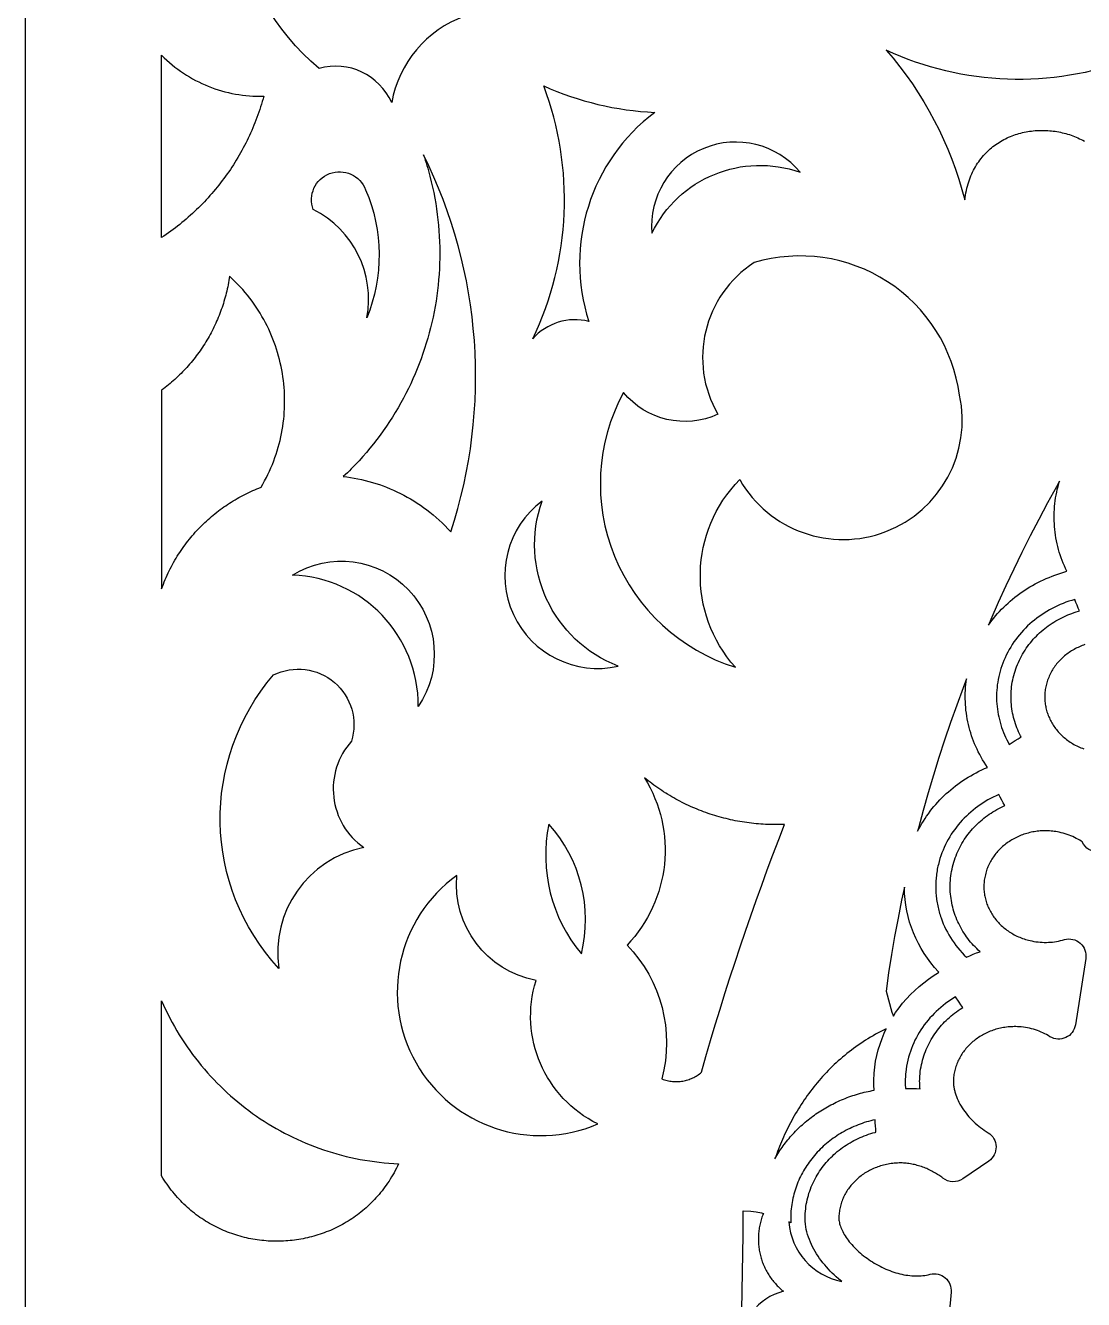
# Model space of a CAD drawing. Extents: x -750 to 750, y -1000 to 1000.
# Drawn here: x -750 to -436.4, y 272.3 to 649.9 of the extents above; entities that cross this region are included whole.
import ezdxf

# ---------------------------------------------------------------- set-up
doc = ezdxf.new("R2010")
doc.units = 0
doc.layers.add('LAYER_1', color=18, linetype='CONTINUOUS')

msp = doc.modelspace()

# ---------------------------------------------------------------- linework, layer by layer
at = {"layer": 'LAYER_1'}
for points in [[(-750, -1000), (-750, 1000), (0, 1000), (750, 1000), (750, -1000)], [(-436, 466.38), (-436.41, 466.24), (-436.82, 466.08), (-437.23, 465.92), (-437.63, 465.75), (-438.03, 465.57), (-438.42, 465.38), (-438.8, 465.18), (-439.18, 464.98), (-439.56, 464.76), (-439.93, 464.54), (-440.29, 464.31), (-440.65, 464.07), (-441, 463.83), (-441.34, 463.57), (-441.68, 463.31), (-442.01, 463.04), (-442.33, 462.77), (-442.64, 462.49), (-442.95, 462.2), (-443.25, 461.9), (-443.54, 461.6), (-443.83, 461.29), (-444.1, 460.97), (-444.37, 460.65), (-444.63, 460.32), (-444.88, 459.98), (-445.12, 459.64), (-445.36, 459.29), (-445.58, 458.93), (-445.8, 458.57), (-446, 458.2), (-446.2, 457.83), (-446.39, 457.45), (-446.57, 457.06), (-446.73, 456.67), (-446.89, 456.27), (-447.04, 455.87), (-447.17, 455.47), (-447.29, 455.08), (-447.4, 454.68), (-447.5, 454.28), (-447.59, 453.88), (-447.66, 453.49), (-447.73, 453.09), (-447.78, 452.69), (-447.83, 452.3), (-447.86, 451.9), (-447.88, 451.51), (-447.89, 451.11), (-447.89, 450.72), (-447.88, 450.33), (-447.86, 449.94), (-447.83, 449.55), (-447.79, 449.16), (-447.74, 448.77), (-447.68, 448.38), (-447.61, 448), (-447.53, 447.61), (-447.44, 447.23), (-447.34, 446.85), (-447.23, 446.48), (-447.11, 446.1), (-446.98, 445.73), (-446.84, 445.36), (-446.69, 444.99), (-446.53, 444.63), (-446.36, 444.27), (-446.18, 443.91), (-446, 443.56), (-445.8, 443.21), (-445.6, 442.86), (-445.38, 442.52), (-445.16, 442.18), (-444.92, 441.85), (-444.68, 441.52), (-444.43, 441.2), (-444.17, 440.88), (-443.9, 440.56), (-443.62, 440.26), (-443.34, 439.95), (-443.04, 439.66), (-442.74, 439.36), (-442.42, 439.08), (-442.1, 438.8), (-441.77, 438.53), (-441.44, 438.26), (-441.09, 438), (-440.73, 437.75), (-440.37, 437.5), (-440, 437.27), (-439.62, 437.04), (-439.23, 436.81), (-438.84, 436.6), (-438.43, 436.39), (-438.02, 436.19), (-437.6, 436), (-437.17, 435.82), (-436.73, 435.65), (-436.3, 435.49)]]:
    msp.add_lwpolyline(points, dxfattribs=at)
for points in [[(-662.98, 637.13, -0.366886), (-678.46, 728.67, 0.452079), (-700.68, 768.38, 0.199724), (-682.5, 793.96, 0.501268), (-652.88, 760.98, 0.359862), (-619.9, 652.61, 0.269044), (-641.44, 627.03, 0.373098)], [(-599.66, 557.02, 0.205448), (-596.4, 631.96, 0.093411), (-563.5, 624.13, 0.319446), (-583.05, 562.17, 0.280479)], [(-564.32, 588.3, -0.382643), (-520.38, 606.39, 0.733728)], [(-655.79, 516.19), (-654.71, 516.06), (-653.62, 515.9), (-652.54, 515.72), (-651.47, 515.52), (-650.39, 515.29), (-649.32, 515.04), (-648.25, 514.77), (-647.19, 514.47), (-646.13, 514.14), (-645.07, 513.8), (-644.02, 513.42), (-642.98, 513.03), (-641.94, 512.6), (-640.91, 512.16), (-639.89, 511.69), (-638.87, 511.19), (-637.86, 510.67), (-636.86, 510.13), (-635.87, 509.56), (-634.89, 508.96), (-633.92, 508.34), (-632.95, 507.69), (-632, 507.02), (-631.06, 506.32), (-630.12, 505.6), (-629.2, 504.85), (-628.29, 504.08), (-627.4, 503.28), (-626.51, 502.45), (-625.64, 501.6), (-624.78, 500.72), (-623.94, 499.81, 0.197256), (-632.02, 611.55), (-631.75, 610.75), (-631.5, 609.96), (-631.25, 609.17), (-631, 608.37), (-630.77, 607.57), (-630.54, 606.77), (-630.32, 605.98), (-630.11, 605.18), (-629.71, 603.57), (-629.34, 601.97), (-629, 600.36), (-628.69, 598.75), (-628.41, 597.13), (-628.16, 595.52), (-627.93, 593.9), (-627.74, 592.28), (-627.58, 590.67), (-627.44, 589.05), (-627.34, 587.43), (-627.26, 585.81), (-627.22, 584.2), (-627.2, 582.58), (-627.21, 580.97), (-627.25, 579.36), (-627.32, 577.75), (-627.41, 576.14), (-627.54, 574.54), (-627.69, 572.94), (-627.87, 571.34), (-628.08, 569.75), (-628.32, 568.16), (-628.58, 566.58), (-628.87, 565.01), (-629.19, 563.44), (-629.54, 561.87), (-629.92, 560.31), (-630.32, 558.76), (-630.75, 557.22), (-631.21, 555.69), (-631.69, 554.16), (-632.2, 552.64), (-632.74, 551.13), (-633.3, 549.63), (-633.89, 548.14), (-634.51, 546.66), (-635.15, 545.18), (-635.82, 543.72), (-636.52, 542.27), (-637.24, 540.84), (-637.99, 539.41), (-638.77, 538), (-639.57, 536.6), (-640.39, 535.21), (-641.24, 533.83), (-642.12, 532.47), (-643.02, 531.12), (-643.95, 529.79), (-644.9, 528.47), (-645.88, 527.17), (-646.88, 525.88), (-647.91, 524.61), (-648.96, 523.36), (-650.04, 522.12), (-651.14, 520.9), (-652.27, 519.7), (-652.84, 519.1), (-653.42, 518.51), (-654, 517.92), (-654.59, 517.34), (-655.19, 516.77)], [(-664.69, 595.31, -1), (-649.18, 601.16, -0.20081), (-648.83, 563.25, 0.335903)], [(-539.59, 459.7, -0.396757), (-538.3, 515.27, 0.856567), (-473.14, 540.3, 0.460136), (-533.99, 579.61, 0.400913), (-544.76, 534.66, -0.339326), (-572.76, 541.12, 0.472269)], [(-574.29, 459.99, -0.406443), (-596.87, 508.93, 0.809024)], [(-633.59, 448.06, 0.406443), (-670.86, 487, -0.809024)], [(-674.89, 370.41, -0.38179), (-676.46, 457.4, -0.658051), (-653.37, 437.76, 0.450567), (-649.73, 406.25, 0.399009)], [(-561.37, 337.67), (-560.99, 337.52), (-560.61, 337.39), (-560.22, 337.27), (-559.83, 337.17), (-559.44, 337.08), (-559.05, 337.01), (-558.66, 336.95), (-558.27, 336.9), (-557.88, 336.87), (-557.49, 336.85), (-557.1, 336.84), (-556.71, 336.85), (-556.32, 336.87), (-555.94, 336.9), (-555.55, 336.95), (-555.17, 337.01), (-554.79, 337.08), (-554.42, 337.17), (-554.05, 337.27), (-553.68, 337.38), (-553.31, 337.5), (-552.95, 337.63), (-552.6, 337.78), (-552.24, 337.94), (-551.9, 338.11), (-551.56, 338.29), (-551.23, 338.48), (-550.9, 338.69), (-550.58, 338.9), (-550.26, 339.13), (-549.95, 339.37), (-549.66, 339.62), (-548.31, 344.32), (-546.94, 349), (-545.55, 353.68), (-544.12, 358.33), (-542.67, 362.98), (-541.2, 367.61), (-539.69, 372.22), (-538.16, 376.82), (-536.61, 381.41), (-535.02, 385.98), (-533.42, 390.53), (-531.78, 395.07), (-530.12, 399.6), (-528.44, 404.11), (-526.73, 408.6), (-524.99, 413.08), (-525.7, 413.05), (-526.41, 413.03), (-527.11, 413.02), (-527.81, 413.02), (-528.52, 413.02), (-529.22, 413.04), (-529.92, 413.06), (-530.62, 413.09), (-531.32, 413.12), (-532.02, 413.17), (-532.72, 413.22), (-533.42, 413.28), (-534.11, 413.35), (-534.81, 413.43), (-535.5, 413.52), (-536.19, 413.61), (-536.88, 413.71), (-537.57, 413.82), (-538.26, 413.93), (-538.95, 414.06), (-539.63, 414.19), (-540.31, 414.33), (-541, 414.48), (-541.67, 414.63), (-542.35, 414.79), (-543.03, 414.96), (-543.7, 415.14), (-544.37, 415.33), (-545.04, 415.52), (-545.71, 415.72), (-546.37, 415.93), (-547.03, 416.15), (-547.69, 416.37), (-548.35, 416.6), (-549, 416.84), (-549.65, 417.09), (-550.3, 417.34), (-550.95, 417.6), (-551.59, 417.87), (-552.23, 418.14), (-552.87, 418.43), (-553.5, 418.72), (-554.13, 419.02), (-554.76, 419.32), (-555.38, 419.63), (-556.01, 419.95), (-556.62, 420.28), (-557.24, 420.61), (-557.85, 420.96), (-558.46, 421.3), (-559.06, 421.66), (-559.66, 422.02), (-560.25, 422.39), (-560.85, 422.77), (-561.43, 423.15), (-562.02, 423.54), (-562.6, 423.94), (-563.18, 424.35), (-563.75, 424.76), (-564.32, 425.18), (-564.88, 425.61), (-565.44, 426.04), (-565.99, 426.48), (-566.54, 426.93, -0.342064), (-571.71, 377.3, -0.262655)], [(-585.24, 374.71, 0.249004), (-594.89, 413.16, 0.227708)], [(-580.35, 324.31, -0.369339), (-598.66, 366.85, -0.386877), (-622.16, 397.98, 0.8957)], [(-523.76, 295.26, 0.33563), (-508.07, 277.63), (-508.39, 277.9), (-509.04, 278.43), (-509.67, 278.98), (-510.28, 279.55), (-510.88, 280.12), (-511.47, 280.71), (-512.03, 281.3), (-512.58, 281.91), (-513.12, 282.53), (-513.63, 283.16), (-514.13, 283.79), (-514.61, 284.44), (-515.07, 285.11), (-515.51, 285.78), (-515.92, 286.46), (-516.32, 287.15), (-516.69, 287.85), (-517.04, 288.57), (-517.36, 289.29), (-517.66, 290.02), (-517.93, 290.77), (-518.17, 291.52), (-518.38, 292.29), (-518.56, 293.06), (-518.7, 293.85), (-518.81, 294.64), (-518.88, 295.44), (-518.92, 296.25), (-518.91, 297.03), (-518.88, 297.75), (-518.82, 298.44), (-518.75, 299.12), (-518.67, 299.8), (-518.56, 300.48), (-518.44, 301.14), (-518.29, 301.8), (-518.14, 302.46), (-517.96, 303.11), (-517.77, 303.75), (-517.56, 304.38), (-517.33, 305.01), (-517.09, 305.63), (-516.84, 306.24), (-516.57, 306.84), (-516.28, 307.44), (-515.98, 308.03), (-515.66, 308.6), (-515.33, 309.17), (-514.99, 309.73), (-514.63, 310.29), (-514.26, 310.83), (-513.88, 311.36), (-513.48, 311.88), (-513.07, 312.39), (-512.65, 312.89), (-512.22, 313.38), (-511.77, 313.87), (-511.31, 314.34), (-510.85, 314.79), (-510.37, 315.24), (-509.88, 315.68), (-509.38, 316.1), (-508.86, 316.52), (-508.34, 316.92), (-507.81, 317.31), (-507.27, 317.69), (-506.72, 318.06), (-506.16, 318.41), (-505.59, 318.75), (-505.01, 319.08), (-504.43, 319.39), (-503.83, 319.7), (-503.23, 319.99), (-502.62, 320.26), (-502, 320.53), (-501.38, 320.77), (-500.74, 321.01), (-500.1, 321.23), (-499.46, 321.44), (-498.8, 321.63), (-498.14, 321.81), (-497.93, 321.86), (-498, 322.78), (-498.07, 323.7), (-498.12, 324.63), (-498.16, 325.55), (-498.81, 325.41), (-499.46, 325.24), (-500.1, 325.07), (-500.74, 324.89), (-501.37, 324.69), (-501.99, 324.48), (-502.61, 324.26), (-503.22, 324.03), (-503.83, 323.79), (-504.43, 323.54), (-505.03, 323.27), (-505.61, 323), (-506.19, 322.71), (-506.77, 322.42), (-507.34, 322.11), (-507.89, 321.79), (-508.45, 321.47), (-508.99, 321.13), (-509.53, 320.78), (-510.06, 320.43), (-510.58, 320.06), (-511.09, 319.69), (-511.6, 319.3), (-512.09, 318.91), (-512.58, 318.51), (-513.06, 318.09), (-513.53, 317.67), (-513.99, 317.24), (-514.44, 316.81), (-514.88, 316.36), (-515.31, 315.91), (-515.73, 315.44), (-516.15, 314.97), (-516.55, 314.49), (-516.94, 314.01), (-517.32, 313.51), (-517.7, 313.01), (-518.06, 312.51), (-518.41, 311.99), (-518.75, 311.47), (-519.07, 310.94), (-519.39, 310.4), (-519.7, 309.86), (-519.99, 309.31), (-520.27, 308.75), (-520.54, 308.19), (-520.8, 307.62), (-521.05, 307.05), (-521.28, 306.47), (-521.5, 305.88), (-521.71, 305.29), (-521.9, 304.7), (-522.09, 304.1), (-522.26, 303.49), (-522.41, 302.88), (-522.56, 302.26), (-522.68, 301.64), (-522.8, 301.01), (-522.9, 300.38), (-522.99, 299.75), (-523.06, 299.11), (-523.12, 298.46), (-523.17, 297.82), (-523.2, 297.17), (-523.18, 294.98)], [(-537.28, 291.45), (-537.24, 298.59), (-535.05, 298.42), (-533.43, 298.21), (-531.84, 297.94), (-531.27, 297.81), (-531.42, 297.43), (-531.57, 297.05), (-531.7, 296.67), (-531.83, 296.28), (-531.95, 295.9), (-532.06, 295.51), (-532.17, 295.12), (-532.26, 294.73), (-532.35, 294.34), (-532.43, 293.95), (-532.5, 293.55), (-532.56, 293.16), (-532.62, 292.77), (-532.66, 292.37), (-532.7, 291.98), (-532.73, 291.58), (-532.76, 291.19), (-532.77, 290.79), (-532.78, 290.4), (-532.78, 290), (-532.77, 289.61), (-532.76, 289.21), (-532.73, 288.82), (-532.7, 288.43), (-532.66, 288.03), (-532.61, 287.64), (-532.56, 287.25), (-532.5, 286.86), (-532.43, 286.48), (-532.35, 286.09), (-532.26, 285.71), (-532.17, 285.33), (-532.07, 284.94), (-531.96, 284.57), (-531.85, 284.19), (-531.73, 283.82), (-531.6, 283.44), (-531.46, 283.07), (-531.31, 282.71), (-531.16, 282.34), (-531, 281.98), (-530.83, 281.62), (-530.66, 281.27), (-530.48, 280.91), (-530.29, 280.56), (-530.09, 280.22), (-529.89, 279.87), (-529.68, 279.54), (-529.46, 279.2), (-529.24, 278.87), (-529.01, 278.54), (-528.77, 278.22), (-528.52, 277.9), (-528.27, 277.58), (-528.01, 277.27), (-527.74, 276.97), (-527.47, 276.67), (-527.19, 276.37), (-526.9, 276.08), (-526.61, 275.79), (-526.3, 275.51), (-526, 275.23), (-525.68, 274.96), (-525.36, 274.7, 0.350548), (-537.9, 258.09)]]:
    msp.add_lwpolyline(points, format="xyb", close=True, dxfattribs=at)
for points in [[(-422.5, 640, -0.202972), (-494.87, 642.58, -0.11756), (-471.61, 598.21), (-471.51, 598.92), (-471.4, 599.62), (-471.27, 600.31), (-471.13, 600.98), (-470.98, 601.64), (-470.81, 602.28), (-470.63, 602.92), (-470.43, 603.54), (-470.22, 604.15), (-470, 604.74), (-469.77, 605.32), (-469.52, 605.89), (-469.26, 606.45), (-468.99, 606.99), (-468.71, 607.53), (-468.41, 608.04), (-468.11, 608.55), (-467.79, 609.04), (-467.46, 609.52), (-467.12, 609.99), (-466.78, 610.45), (-466.42, 610.89), (-466.05, 611.32), (-465.68, 611.74), (-465.29, 612.15), (-464.89, 612.54), (-464.49, 612.92), (-464.08, 613.29), (-463.66, 613.65), (-463.23, 613.99), (-462.8, 614.32), (-462.36, 614.64), (-461.91, 614.95), (-461.45, 615.25), (-460.99, 615.53), (-460.52, 615.8), (-460.04, 616.06), (-459.56, 616.31), (-459.08, 616.55), (-458.59, 616.77), (-458.09, 616.98), (-457.59, 617.18), (-457.08, 617.37), (-456.57, 617.55), (-456.06, 617.71), (-455.54, 617.87), (-455.02, 618.01), (-454.5, 618.14), (-453.97, 618.26), (-453.44, 618.36), (-452.91, 618.46), (-452.37, 618.54), (-451.84, 618.61), (-451.3, 618.68), (-450.76, 618.72), (-450.22, 618.76), (-449.68, 618.79), (-449.14, 618.8), (-448.59, 618.81), (-448.05, 618.8), (-447.51, 618.78), (-446.97, 618.75), (-446.43, 618.71), (-445.88, 618.66), (-445.35, 618.59), (-444.81, 618.52), (-444.27, 618.43), (-443.74, 618.34), (-443.21, 618.23), (-442.68, 618.11), (-442.15, 617.98), (-441.63, 617.84), (-441.1, 617.69), (-440.59, 617.53), (-440.07, 617.36), (-439.56, 617.17), (-439.06, 616.98), (-438.56, 616.77), (-438.06, 616.56), (-437.57, 616.33), (-437.09, 616.09), (-436.61, 615.85), (-436.13, 615.59)], [(-427.45, 408.41, -0.687024), (-436.76, 407.88), (-437.06, 408.08), (-437.54, 408.38), (-438.04, 408.68), (-438.55, 408.95), (-439.07, 409.22), (-439.6, 409.47), (-440.14, 409.7), (-440.7, 409.92), (-441.27, 410.13), (-441.85, 410.31), (-442.44, 410.48), (-443.04, 410.64), (-443.66, 410.78), (-444.12, 410.87), (-444.59, 410.95), (-445.06, 411.02), (-445.53, 411.07), (-446, 411.12), (-446.46, 411.15), (-446.93, 411.18), (-447.39, 411.19), (-447.85, 411.19), (-448.31, 411.19), (-448.77, 411.17), (-449.23, 411.14), (-449.68, 411.1), (-450.13, 411.05), (-450.58, 410.99), (-451.02, 410.92), (-451.47, 410.84), (-451.91, 410.75), (-452.34, 410.65), (-452.77, 410.54), (-453.2, 410.42), (-453.63, 410.29), (-454.05, 410.16), (-454.46, 410.01), (-454.87, 409.85), (-455.28, 409.69), (-455.68, 409.52), (-456.08, 409.34), (-456.47, 409.15), (-456.85, 408.95), (-457.23, 408.74), (-457.61, 408.53), (-457.98, 408.3), (-458.34, 408.07), (-458.69, 407.84), (-459.04, 407.59), (-459.38, 407.34), (-459.72, 407.08), (-460.05, 406.81), (-460.37, 406.54), (-460.68, 406.26), (-460.98, 405.97), (-461.28, 405.68), (-461.57, 405.38), (-461.85, 405.07), (-462.13, 404.76), (-462.39, 404.44), (-462.65, 404.11), (-462.9, 403.78), (-463.13, 403.45), (-463.36, 403.1), (-463.59, 402.76), (-463.8, 402.4), (-464, 402.05), (-464.2, 401.68), (-464.38, 401.31), (-464.55, 400.94), (-464.72, 400.56), (-464.87, 400.18), (-465.02, 399.79), (-465.16, 399.39), (-465.28, 399), (-465.4, 398.59), (-465.5, 398.18), (-465.59, 397.77), (-465.67, 397.36), (-465.74, 396.95), (-465.8, 396.54), (-465.85, 396.14), (-465.88, 395.73), (-465.91, 395.33), (-465.92, 394.93), (-465.92, 394.52), (-465.92, 394.13), (-465.9, 393.73), (-465.87, 393.33), (-465.83, 392.94), (-465.78, 392.55), (-465.71, 392.16), (-465.64, 391.77), (-465.56, 391.38), (-465.47, 391), (-465.37, 390.62), (-465.26, 390.24), (-465.14, 389.86), (-465.01, 389.49), (-464.87, 389.12), (-464.72, 388.75), (-464.56, 388.39), (-464.39, 388.03), (-464.21, 387.67), (-464.02, 387.32), (-463.82, 386.97), (-463.62, 386.62), (-463.4, 386.28), (-463.18, 385.94), (-462.94, 385.61), (-462.7, 385.28), (-462.45, 384.96), (-462.19, 384.64), (-461.92, 384.33), (-461.64, 384.02), (-461.36, 383.72), (-461.06, 383.43), (-460.76, 383.14), (-460.45, 382.85), (-460.13, 382.58), (-459.81, 382.31), (-459.47, 382.04), (-459.13, 381.79), (-458.78, 381.54), (-458.42, 381.29), (-458.06, 381.06), (-457.69, 380.83), (-457.31, 380.61), (-456.92, 380.4), (-456.53, 380.2), (-456.13, 380), (-455.72, 379.81), (-455.31, 379.64), (-454.88, 379.47), (-454.46, 379.31), (-454.02, 379.16), (-453.58, 379.01), (-453.13, 378.88), (-452.68, 378.76), (-452.21, 378.65), (-451.76, 378.55), (-451.12, 378.42), (-450.5, 378.33), (-449.88, 378.25), (-449.25, 378.19), (-448.64, 378.15), (-448.02, 378.13), (-447.41, 378.13), (-446.8, 378.14), (-446.19, 378.18), (-445.59, 378.23), (-444.99, 378.31), (-444.4, 378.4), (-443.81, 378.51), (-443.23, 378.63), (-442.66, 378.77), (-442.02, 378.95, -0.545659), (-435.74, 373.36), (-438.81, 353.67, -0.533928), (-446.35, 350.17), (-446.9, 350.51), (-447.4, 350.79), (-447.91, 351.06), (-448.44, 351.31), (-448.97, 351.55), (-449.51, 351.78), (-450.07, 351.99), (-450.63, 352.18), (-451.2, 352.36), (-451.79, 352.51), (-452.38, 352.66), (-452.98, 352.78), (-453.59, 352.89), (-454.21, 352.98), (-454.84, 353.05), (-455.48, 353.1), (-455.95, 353.12), (-456.43, 353.14), (-456.91, 353.14), (-457.38, 353.13), (-457.85, 353.11), (-458.31, 353.08), (-458.78, 353.04), (-459.24, 352.99), (-459.69, 352.93), (-460.15, 352.86), (-460.59, 352.78), (-461.04, 352.68), (-461.48, 352.58), (-461.92, 352.47), (-462.35, 352.35), (-462.78, 352.22), (-463.2, 352.08), (-463.62, 351.93), (-464.03, 351.77), (-464.44, 351.61), (-464.84, 351.43), (-465.23, 351.25), (-465.63, 351.05), (-466.01, 350.85), (-466.39, 350.64), (-466.76, 350.43), (-467.13, 350.2), (-467.49, 349.97), (-467.84, 349.73), (-468.19, 349.48), (-468.53, 349.23), (-468.86, 348.97), (-469.19, 348.7), (-469.5, 348.42), (-469.81, 348.14), (-470.12, 347.85), (-470.41, 347.56), (-470.7, 347.26), (-470.98, 346.95), (-471.25, 346.64), (-471.51, 346.32), (-471.76, 346), (-472.01, 345.67), (-472.24, 345.34), (-472.47, 345), (-472.68, 344.65), (-472.89, 344.31), (-473.09, 343.95), (-473.28, 343.59), (-473.46, 343.23), (-473.63, 342.87), (-473.8, 342.5), (-473.95, 342.12), (-474.09, 341.74), (-474.22, 341.36), (-474.34, 340.97), (-474.45, 340.58), (-474.56, 340.19), (-474.65, 339.79), (-474.73, 339.38), (-474.8, 338.98), (-474.86, 338.57), (-474.91, 338.15), (-474.94, 337.73), (-474.96, 337.48), (-474.97, 337.23), (-474.97, 336.97), (-474.97, 336.71), (-474.96, 336.45), (-474.94, 336.19), (-474.92, 335.93), (-474.89, 335.67), (-474.86, 335.4), (-474.82, 335.13), (-474.77, 334.87), (-474.72, 334.6), (-474.66, 334.32), (-474.59, 334.05), (-474.52, 333.78), (-474.44, 333.5), (-474.36, 333.23), (-474.27, 332.98), (-474.06, 332.4), (-473.84, 331.84), (-473.59, 331.28), (-473.32, 330.73), (-473.02, 330.17), (-472.7, 329.62), (-472.36, 329.07), (-472, 328.53), (-471.62, 328), (-471.22, 327.47), (-470.8, 326.95), (-470.36, 326.43), (-469.91, 325.93), (-469.44, 325.45), (-468.96, 324.97), (-468.47, 324.51), (-467.96, 324.06), (-467.44, 323.63), (-466.92, 323.21), (-466.39, 322.82), (-465.84, 322.44), (-465.3, 322.08), (-464.69, 321.7, -0.542518), (-464.49, 313.32), (-472.19, 308.06, -0.324974), (-478.06, 308.23), (-478.39, 308.49), (-478.69, 308.71), (-479, 308.92), (-479.31, 309.14), (-479.64, 309.35), (-479.97, 309.56), (-480.31, 309.76), (-480.66, 309.96), (-481.02, 310.16), (-481.38, 310.35), (-481.75, 310.54), (-482.13, 310.72), (-482.51, 310.89), (-482.89, 311.06), (-483.28, 311.22), (-483.68, 311.37), (-484.07, 311.52), (-484.47, 311.66), (-484.88, 311.79), (-485.28, 311.92), (-485.69, 312.03), (-486.09, 312.14), (-486.5, 312.24), (-486.91, 312.33), (-487.31, 312.42), (-487.72, 312.49), (-488.13, 312.55), (-488.53, 312.61), (-488.93, 312.65), (-489.33, 312.69), (-489.72, 312.71), (-490.12, 312.73), (-490.6, 312.74), (-491.08, 312.74), (-491.55, 312.72), (-492.02, 312.7), (-492.49, 312.66), (-492.96, 312.61), (-493.42, 312.56), (-493.87, 312.49), (-494.33, 312.41), (-494.78, 312.33), (-495.22, 312.23), (-495.66, 312.12), (-496.1, 312), (-496.53, 311.88), (-496.95, 311.74), (-497.37, 311.6), (-497.79, 311.44), (-498.2, 311.28), (-498.61, 311.11), (-499.01, 310.92), (-499.4, 310.74), (-499.79, 310.54), (-500.17, 310.33), (-500.55, 310.12), (-500.92, 309.9), (-501.28, 309.67), (-501.64, 309.43), (-501.99, 309.19), (-502.33, 308.93), (-502.66, 308.67), (-502.99, 308.41), (-503.31, 308.14), (-503.63, 307.86), (-503.93, 307.57), (-504.23, 307.28), (-504.52, 306.98), (-504.8, 306.68), (-505.07, 306.37), (-505.34, 306.05), (-505.59, 305.73), (-505.84, 305.41), (-506.08, 305.08), (-506.31, 304.74), (-506.53, 304.4), (-506.74, 304.05), (-506.95, 303.7), (-507.14, 303.35), (-507.33, 302.99), (-507.5, 302.63), (-507.67, 302.26), (-507.82, 301.89), (-507.97, 301.51), (-508.1, 301.13), (-508.23, 300.75), (-508.34, 300.36), (-508.45, 299.97), (-508.55, 299.58), (-508.63, 299.18), (-508.71, 298.78), (-508.77, 298.38), (-508.82, 297.97), (-508.86, 297.56), (-508.9, 297.14), (-508.91, 296.75), (-508.92, 296.42), (-508.9, 296.1), (-508.88, 295.78), (-508.83, 295.44), (-508.76, 295.09), (-508.68, 294.73), (-508.58, 294.36), (-508.46, 293.99), (-508.32, 293.6), (-508.16, 293.2), (-507.98, 292.8), (-507.78, 292.38), (-507.56, 291.97), (-507.32, 291.55), (-507.06, 291.12), (-506.78, 290.69), (-506.48, 290.26), (-506.16, 289.83), (-505.82, 289.4), (-505.47, 288.97), (-505.1, 288.54), (-504.71, 288.11), (-504.31, 287.69), (-503.89, 287.26), (-503.45, 286.85), (-503, 286.44), (-502.54, 286.03), (-502.06, 285.63), (-501.57, 285.24), (-501.07, 284.86), (-500.56, 284.48), (-500.04, 284.11), (-499.5, 283.76), (-498.96, 283.41), (-498.41, 283.07), (-497.85, 282.75), (-497.29, 282.44), (-496.72, 282.14), (-496.14, 281.85), (-495.56, 281.57), (-494.97, 281.31), (-494.38, 281.06), (-493.79, 280.83), (-493.19, 280.61), (-492.59, 280.41), (-492, 280.22), (-491.4, 280.05), (-490.81, 279.89), (-490.21, 279.75), (-489.62, 279.63), (-489.03, 279.52), (-488.45, 279.44), (-487.87, 279.36), (-487.29, 279.31), (-486.72, 279.27), (-486.16, 279.26), (-485.6, 279.25), (-485.05, 279.27), (-484.51, 279.31), (-483.98, 279.36), (-483.46, 279.43), (-482.94, 279.52), (-482.43, 279.62), (-481.84, 279.77, -0.515467), (-475.66, 274.46), (-477.41, 255.17, -0.426497)]]:
    msp.add_lwpolyline(points, format="xyb", dxfattribs=at)
for points in [[(-709.65, 587.03), (-709.65, 641.06), (-708.9, 640.32), (-708.13, 639.6), (-707.34, 638.9), (-706.54, 638.22), (-705.72, 637.57), (-704.89, 636.94), (-704.04, 636.33), (-703.18, 635.74), (-702.3, 635.17), (-701.41, 634.63), (-700.51, 634.11), (-699.59, 633.62), (-698.66, 633.15), (-697.73, 632.7), (-696.77, 632.27), (-695.81, 631.87), (-694.84, 631.5), (-693.86, 631.15), (-692.87, 630.82), (-691.87, 630.52), (-690.87, 630.24), (-689.85, 629.99), (-688.83, 629.77), (-687.8, 629.57), (-686.76, 629.4), (-685.72, 629.25), (-684.67, 629.14), (-683.62, 629.04), (-682.57, 628.98), (-681.51, 628.94), (-680.44, 628.93), (-679.37, 628.95), (-679.6, 628.14), (-679.83, 627.34), (-680.07, 626.54), (-680.32, 625.75), (-680.58, 624.96), (-680.84, 624.17), (-681.12, 623.39), (-681.4, 622.61), (-681.7, 621.84), (-682, 621.06), (-682.31, 620.3), (-682.62, 619.53), (-682.95, 618.77), (-683.29, 618.02), (-683.63, 617.27), (-683.98, 616.52), (-684.34, 615.78), (-684.71, 615.04), (-685.08, 614.31), (-685.47, 613.58), (-685.86, 612.86), (-686.26, 612.14), (-686.67, 611.42), (-687.08, 610.72), (-687.51, 610.01), (-687.94, 609.31), (-688.38, 608.62), (-688.83, 607.93), (-689.28, 607.24), (-689.74, 606.56), (-690.21, 605.89), (-690.69, 605.22), (-691.17, 604.56), (-691.67, 603.9), (-692.17, 603.25), (-692.67, 602.6), (-693.19, 601.96), (-693.71, 601.33), (-694.24, 600.7), (-694.77, 600.07), (-695.31, 599.45), (-695.86, 598.84), (-696.42, 598.24), (-696.98, 597.64), (-697.56, 597.04), (-698.13, 596.46), (-698.72, 595.88), (-699.31, 595.3), (-699.91, 594.73), (-700.51, 594.17), (-701.12, 593.62), (-701.74, 593.07), (-702.36, 592.53), (-702.99, 591.99), (-703.63, 591.46), (-704.27, 590.94), (-704.92, 590.43), (-705.58, 589.92), (-706.24, 589.42), (-706.91, 588.93), (-707.59, 588.44), (-708.27, 587.96), (-708.95, 587.49)], [(-709.65, 482.93), (-709.4, 483.62), (-709.14, 484.3), (-708.87, 484.97), (-708.59, 485.64), (-708.3, 486.3), (-708.01, 486.96), (-707.71, 487.61), (-707.4, 488.25), (-707.08, 488.88), (-706.75, 489.51), (-706.42, 490.13), (-706.08, 490.75), (-705.73, 491.36), (-705.37, 491.96), (-705.01, 492.55), (-704.64, 493.14), (-704.26, 493.72), (-703.88, 494.3), (-703.49, 494.87), (-703.09, 495.43), (-702.69, 495.98), (-702.27, 496.53), (-701.86, 497.07), (-701.43, 497.6), (-701, 498.13), (-700.57, 498.65), (-700.12, 499.16), (-699.67, 499.67), (-699.22, 500.17), (-698.76, 500.66), (-698.29, 501.14), (-697.82, 501.62), (-697.34, 502.09), (-696.85, 502.55), (-696.37, 503.01), (-695.87, 503.46), (-695.37, 503.9), (-694.86, 504.33), (-694.35, 504.76), (-693.84, 505.18), (-693.32, 505.59), (-692.79, 506), (-692.26, 506.39), (-691.73, 506.79), (-691.19, 507.17), (-690.64, 507.54), (-690.1, 507.91), (-689.54, 508.27), (-688.99, 508.63), (-688.42, 508.97), (-687.86, 509.31), (-687.29, 509.64), (-686.72, 509.97), (-686.14, 510.28), (-685.56, 510.59), (-684.98, 510.89), (-684.39, 511.18), (-683.8, 511.47), (-683.2, 511.75), (-682.6, 512.02), (-682, 512.28), (-681.4, 512.54), (-680.79, 512.78), (-680.18, 513.02), (-679.63, 513.97), (-679.11, 514.92), (-678.6, 515.88), (-678.12, 516.85), (-677.66, 517.83), (-677.23, 518.82), (-676.82, 519.81), (-676.42, 520.81), (-676.06, 521.81), (-675.71, 522.82), (-675.39, 523.84), (-675.08, 524.86), (-674.8, 525.89), (-674.55, 526.91), (-674.31, 527.95), (-674.1, 528.98), (-673.91, 530.02), (-673.74, 531.07), (-673.6, 532.11), (-673.47, 533.16), (-673.37, 534.21), (-673.29, 535.26), (-673.23, 536.31), (-673.2, 537.36), (-673.18, 538.41), (-673.19, 539.46), (-673.22, 540.51), (-673.27, 541.56), (-673.35, 542.61), (-673.44, 543.66), (-673.56, 544.7), (-673.7, 545.74), (-673.86, 546.78), (-674.04, 547.82), (-674.25, 548.85), (-674.47, 549.88), (-674.72, 550.9), (-674.99, 551.92), (-675.28, 552.94), (-675.59, 553.95), (-675.93, 554.95), (-676.28, 555.95), (-676.66, 556.94), (-677.06, 557.92), (-677.48, 558.9), (-677.92, 559.87), (-678.39, 560.83), (-678.87, 561.78), (-679.38, 562.73), (-679.91, 563.66), (-680.46, 564.59), (-681.03, 565.5), (-681.62, 566.41), (-682.23, 567.3), (-682.86, 568.18), (-683.52, 569.06), (-684.2, 569.92), (-684.89, 570.77), (-685.61, 571.6), (-686.35, 572.43), (-687.11, 573.24), (-687.9, 574.03), (-688.7, 574.81), (-689.52, 575.58), (-689.62, 574.95), (-689.72, 574.32), (-689.83, 573.68), (-689.95, 573.06), (-690.07, 572.43), (-690.21, 571.81), (-690.35, 571.19), (-690.49, 570.57), (-690.65, 569.95), (-690.81, 569.34), (-690.98, 568.73), (-691.16, 568.12), (-691.35, 567.51), (-691.54, 566.91), (-691.74, 566.31), (-691.95, 565.71), (-692.16, 565.12), (-692.38, 564.53), (-692.61, 563.94), (-692.85, 563.36), (-693.09, 562.78), (-693.34, 562.2), (-693.6, 561.63), (-693.86, 561.06), (-694.13, 560.49), (-694.41, 559.93), (-694.69, 559.37), (-694.98, 558.81), (-695.28, 558.26), (-695.59, 557.71), (-695.9, 557.17), (-696.22, 556.63), (-696.54, 556.09), (-696.87, 555.56), (-697.21, 555.03), (-697.55, 554.5), (-697.9, 553.98), (-698.26, 553.47), (-698.62, 552.96), (-698.99, 552.45), (-699.37, 551.95), (-699.75, 551.45), (-700.14, 550.96), (-700.53, 550.47), (-700.93, 549.99), (-701.34, 549.51), (-701.75, 549.03), (-702.17, 548.56), (-702.6, 548.1), (-703.03, 547.64), (-703.46, 547.19), (-703.9, 546.74), (-704.35, 546.3), (-704.8, 545.86), (-705.26, 545.42), (-705.73, 545), (-706.2, 544.57), (-706.68, 544.16), (-707.16, 543.75), (-707.64, 543.34), (-708.14, 542.94), (-708.63, 542.55), (-709.14, 542.16), (-709.65, 541.78)], [(-464.61, 472.13), (-464.1, 472.84), (-463.57, 473.54), (-463.02, 474.23), (-462.46, 474.91), (-461.88, 475.57), (-461.29, 476.22), (-460.68, 476.86), (-460.05, 477.49), (-459.42, 478.1), (-458.76, 478.7), (-458.1, 479.29), (-457.42, 479.86), (-456.72, 480.42), (-456.02, 480.96), (-455.3, 481.49), (-454.57, 482.01), (-453.82, 482.51), (-453.06, 483), (-452.3, 483.47), (-451.51, 483.92), (-450.72, 484.36), (-449.92, 484.78), (-449.11, 485.19), (-448.28, 485.58), (-447.44, 485.96), (-446.6, 486.32), (-445.74, 486.66), (-444.88, 486.98), (-444, 487.29), (-443.12, 487.58), (-442.23, 487.85), (-441.32, 488.1), (-441.71, 488.9), (-442.07, 489.7), (-442.41, 490.51), (-442.73, 491.32), (-443.03, 492.14), (-443.31, 492.96), (-443.57, 493.79), (-443.81, 494.62), (-444.03, 495.46), (-444.23, 496.29), (-444.4, 497.13), (-444.56, 497.98), (-444.7, 498.82), (-444.82, 499.67), (-444.92, 500.51), (-444.99, 501.36), (-445.05, 502.21), (-445.09, 503.07), (-445.1, 503.92), (-445.1, 504.77), (-445.08, 505.62), (-445.03, 506.47), (-444.97, 507.32), (-444.89, 508.16), (-444.78, 509.01), (-444.66, 509.86), (-444.51, 510.7), (-444.35, 511.54), (-444.17, 512.37), (-443.96, 513.21), (-443.74, 514.04), (-443.49, 514.86), (-444.43, 513.19), (-447.08, 508.36), (-449.66, 503.5), (-452.19, 498.62), (-454.65, 493.71), (-457.05, 488.78), (-459.39, 483.82), (-461.67, 478.83), (-463.88, 473.82)], [(-458.39, 436.76), (-457.53, 437.34), (-456.66, 437.91), (-455.79, 438.47), (-454.91, 439.03), (-455.08, 439.35), (-455.37, 439.93), (-455.64, 440.52), (-455.9, 441.11), (-456.15, 441.71), (-456.38, 442.32), (-456.59, 442.93), (-456.79, 443.55), (-456.97, 444.17), (-457.14, 444.8), (-457.29, 445.43), (-457.42, 446.06), (-457.54, 446.7), (-457.64, 447.35), (-457.72, 447.99), (-457.79, 448.64), (-457.84, 449.3), (-457.87, 449.95), (-457.89, 450.61), (-457.89, 451.27), (-457.87, 451.93), (-457.83, 452.59), (-457.78, 453.25), (-457.71, 453.91), (-457.62, 454.57), (-457.51, 455.24), (-457.38, 455.9), (-457.24, 456.56), (-457.07, 457.22), (-456.89, 457.87), (-456.69, 458.53), (-456.47, 459.18), (-456.23, 459.83), (-455.98, 460.48), (-455.7, 461.12), (-455.41, 461.74), (-455.11, 462.36), (-454.79, 462.97), (-454.46, 463.57), (-454.11, 464.16), (-453.74, 464.73), (-453.37, 465.3), (-452.98, 465.85), (-452.57, 466.39), (-452.16, 466.92), (-451.73, 467.44), (-451.29, 467.95), (-450.83, 468.44), (-450.37, 468.92), (-449.9, 469.39), (-449.41, 469.85), (-448.92, 470.29), (-448.41, 470.72), (-447.9, 471.14), (-447.37, 471.55), (-446.84, 471.94), (-446.29, 472.32), (-445.74, 472.69), (-445.18, 473.05), (-444.61, 473.39), (-444.04, 473.72), (-443.46, 474.03), (-442.87, 474.33), (-442.27, 474.62), (-441.67, 474.9), (-441.06, 475.16), (-440.44, 475.4), (-439.82, 475.64), (-439.19, 475.86), (-438.56, 476.06), (-437.92, 476.25), (-437.58, 476.35), (-437.95, 477.2), (-438.31, 478.05), (-438.66, 478.9), (-438.99, 479.76), (-439.87, 479.5), (-440.74, 479.22), (-441.6, 478.92), (-442.44, 478.6), (-443.28, 478.25), (-444.11, 477.89), (-444.92, 477.5), (-445.73, 477.09), (-446.51, 476.66), (-447.29, 476.21), (-448.05, 475.74), (-448.8, 475.25), (-449.54, 474.74), (-450.26, 474.21), (-450.96, 473.66), (-451.65, 473.09), (-452.32, 472.51), (-452.97, 471.9), (-453.61, 471.28), (-454.22, 470.64), (-454.82, 469.98), (-455.4, 469.3), (-455.96, 468.61), (-456.5, 467.9), (-457.02, 467.17), (-457.52, 466.43), (-457.99, 465.67), (-458.45, 464.9), (-458.88, 464.11), (-459.29, 463.3), (-459.67, 462.48), (-460.03, 461.65), (-460.34, 460.86), (-460.63, 460.07), (-460.89, 459.27), (-461.13, 458.48), (-461.34, 457.68), (-461.53, 456.88), (-461.69, 456.08), (-461.83, 455.27), (-461.95, 454.47), (-462.04, 453.66), (-462.11, 452.86), (-462.15, 452.06), (-462.18, 451.26), (-462.17, 450.46), (-462.15, 449.66), (-462.1, 448.86), (-462.04, 448.07), (-461.94, 447.28), (-461.83, 446.49), (-461.69, 445.71), (-461.53, 444.93), (-461.35, 444.15), (-461.15, 443.39), (-460.93, 442.62), (-460.69, 441.86), (-460.42, 441.11), (-460.13, 440.37), (-459.82, 439.63), (-459.5, 438.9), (-459.15, 438.18), (-458.78, 437.47)], [(-485.57, 411.04), (-485.17, 411.82), (-484.75, 412.58), (-484.31, 413.34), (-483.86, 414.09), (-483.38, 414.83), (-482.9, 415.55), (-482.39, 416.27), (-481.87, 416.97), (-481.33, 417.67), (-480.77, 418.35), (-480.2, 419.02), (-479.61, 419.68), (-479.01, 420.33), (-478.39, 420.96), (-477.76, 421.59), (-477.11, 422.2), (-476.44, 422.79), (-475.76, 423.38), (-475.07, 423.94), (-474.37, 424.5), (-473.65, 425.04), (-472.91, 425.57), (-472.16, 426.08), (-471.4, 426.58), (-470.63, 427.06), (-469.84, 427.53), (-469.04, 427.98), (-468.23, 428.41), (-467.41, 428.83), (-466.57, 429.24), (-465.73, 429.62), (-464.87, 429.99), (-465.37, 430.73), (-465.85, 431.49), (-466.31, 432.24), (-466.75, 433.01), (-467.17, 433.78), (-467.58, 434.56), (-467.96, 435.35), (-468.32, 436.15), (-468.67, 436.95), (-468.99, 437.75), (-469.29, 438.56), (-469.58, 439.38), (-469.84, 440.2), (-470.09, 441.02), (-470.31, 441.85), (-470.52, 442.69), (-470.7, 443.52), (-470.87, 444.36), (-471.01, 445.21), (-471.13, 446.05), (-471.24, 446.9), (-471.32, 447.75), (-471.39, 448.6), (-471.43, 449.45), (-471.46, 450.3), (-471.46, 451.16), (-471.44, 452.01), (-471.4, 452.87), (-471.35, 453.72), (-471.27, 454.57), (-471.17, 455.43), (-471.05, 456.28), (-472.09, 453.55), (-473.98, 448.42), (-475.81, 443.27), (-477.56, 438.1), (-479.26, 432.91), (-480.88, 427.69), (-482.43, 422.46), (-483.92, 417.2), (-485.34, 411.93)], [(-471.07, 373.71), (-470.09, 374.15), (-469.09, 374.58), (-468.08, 374.98), (-467.07, 375.36), (-467.11, 375.39), (-467.59, 375.84), (-468.07, 376.29), (-468.53, 376.76), (-468.98, 377.23), (-469.42, 377.72), (-469.85, 378.22), (-470.26, 378.72), (-470.66, 379.24), (-471.05, 379.76), (-471.43, 380.3), (-471.79, 380.84), (-472.14, 381.39), (-472.47, 381.95), (-472.79, 382.51), (-473.09, 383.09), (-473.39, 383.67), (-473.66, 384.26), (-473.92, 384.85), (-474.17, 385.45), (-474.4, 386.06), (-474.62, 386.68), (-474.82, 387.3), (-475, 387.93), (-475.17, 388.56), (-475.32, 389.2), (-475.45, 389.84), (-475.57, 390.49), (-475.67, 391.14), (-475.76, 391.79), (-475.83, 392.45), (-475.88, 393.11), (-475.91, 393.78), (-475.92, 394.45), (-475.92, 395.12), (-475.9, 395.79), (-475.86, 396.46), (-475.8, 397.14), (-475.72, 397.82), (-475.62, 398.49), (-475.51, 399.17), (-475.37, 399.85), (-475.22, 400.52), (-475.05, 401.19), (-474.86, 401.86), (-474.65, 402.52), (-474.43, 403.16), (-474.19, 403.8), (-473.94, 404.43), (-473.67, 405.06), (-473.38, 405.67), (-473.08, 406.27), (-472.76, 406.86), (-472.43, 407.45), (-472.09, 408.02), (-471.73, 408.58), (-471.36, 409.14), (-470.97, 409.68), (-470.57, 410.21), (-470.16, 410.73), (-469.74, 411.24), (-469.3, 411.74), (-468.85, 412.23), (-468.4, 412.7), (-467.93, 413.17), (-467.45, 413.62), (-466.95, 414.06), (-466.45, 414.49), (-465.94, 414.9), (-465.42, 415.31), (-464.89, 415.7), (-464.35, 416.08), (-463.8, 416.45), (-463.25, 416.8), (-462.68, 417.14), (-462.11, 417.47), (-461.53, 417.79), (-460.94, 418.09), (-460.34, 418.38), (-459.74, 418.66), (-459.71, 418.67), (-460.18, 419.48), (-460.64, 420.29), (-461.08, 421.12), (-461.52, 421.94), (-462.34, 421.57), (-463.15, 421.18), (-463.95, 420.76), (-464.74, 420.33), (-465.51, 419.88), (-466.26, 419.4), (-467.01, 418.91), (-467.73, 418.4), (-468.44, 417.87), (-469.14, 417.32), (-469.82, 416.75), (-470.48, 416.16), (-471.12, 415.56), (-471.75, 414.94), (-472.36, 414.31), (-472.94, 413.65), (-473.51, 412.98), (-474.06, 412.3), (-474.59, 411.6), (-475.1, 410.88), (-475.59, 410.15), (-476.05, 409.41), (-476.5, 408.65), (-476.92, 407.88), (-477.32, 407.09), (-477.69, 406.29), (-478.04, 405.48), (-478.37, 404.65), (-478.67, 403.81), (-478.95, 402.96), (-479.2, 402.1), (-479.42, 401.23), (-479.54, 400.75), (-479.64, 400.27), (-479.73, 399.79), (-479.82, 399.31), (-479.9, 398.83), (-479.96, 398.35), (-480.02, 397.87), (-480.08, 397.39), (-480.12, 396.91), (-480.15, 396.43), (-480.18, 395.96), (-480.2, 395.48), (-480.21, 395.01), (-480.21, 394.53), (-480.21, 394.06), (-480.19, 393.59), (-480.17, 393.12), (-480.14, 392.65), (-480.1, 392.18), (-480.06, 391.72), (-480.01, 391.25), (-479.95, 390.79), (-479.88, 390.33), (-479.8, 389.87), (-479.72, 389.41), (-479.63, 388.95), (-479.53, 388.5), (-479.42, 388.05), (-479.31, 387.6), (-479.19, 387.15), (-479.06, 386.7), (-478.92, 386.26), (-478.78, 385.82), (-478.63, 385.38), (-478.31, 384.51), (-477.96, 383.65), (-477.59, 382.81), (-477.19, 381.97), (-476.76, 381.15), (-476.3, 380.34), (-475.82, 379.54), (-475.31, 378.76), (-474.78, 377.99), (-474.22, 377.23), (-473.64, 376.5), (-473.03, 375.77), (-472.4, 375.07), (-471.75, 374.38)], [(-492.77, 356.29), (-492.1, 357.32), (-491.09, 358.73), (-490.02, 360.1), (-488.88, 361.41), (-487.69, 362.68), (-486.44, 363.9), (-485.14, 365.07), (-483.78, 366.18), (-482.38, 367.24), (-480.92, 368.24), (-479.42, 369.18), (-479.27, 369.27), (-479.41, 369.4), (-480.56, 370.71), (-481.65, 372.05), (-482.67, 373.44), (-483.63, 374.86), (-484.52, 376.33), (-485.35, 377.82), (-486.1, 379.36), (-486.78, 380.92), (-487.39, 382.51), (-487.93, 384.13), (-488.39, 385.78), (-488.77, 387.45), (-489.08, 389.14), (-489.3, 390.85), (-489.44, 392.57), (-489.5, 394.31), (-489.5, 394.48), (-490.32, 390.64), (-491.38, 385.27), (-492.38, 379.89), (-493.31, 374.49), (-494.16, 369.07), (-494.94, 363.64), (-493.19, 357.47)], [(-709.65, 308.92), (-709.65, 360.81), (-709.07, 359.5), (-708.46, 358.21), (-707.84, 356.93), (-707.19, 355.66), (-706.53, 354.41), (-705.84, 353.17), (-705.13, 351.94), (-704.4, 350.73), (-703.66, 349.54), (-702.89, 348.36), (-702.1, 347.2), (-701.29, 346.05), (-700.47, 344.92), (-699.62, 343.8), (-698.76, 342.7), (-697.88, 341.61), (-696.98, 340.55), (-696.07, 339.49), (-695.13, 338.46), (-694.18, 337.44), (-693.22, 336.44), (-692.23, 335.46), (-691.23, 334.5), (-690.22, 333.55), (-689.19, 332.62), (-688.14, 331.71), (-687.08, 330.82), (-686, 329.94), (-684.91, 329.09), (-683.8, 328.25), (-682.68, 327.43), (-681.54, 326.64), (-680.4, 325.86), (-679.23, 325.1), (-678.06, 324.36), (-676.87, 323.64), (-675.67, 322.95), (-674.46, 322.27), (-673.23, 321.61), (-671.99, 320.98), (-670.74, 320.36), (-669.48, 319.77), (-668.21, 319.2), (-666.93, 318.65), (-665.64, 318.12), (-664.33, 317.61), (-663.02, 317.13), (-661.7, 316.67), (-660.37, 316.23), (-659.02, 315.81), (-657.67, 315.42), (-656.31, 315.05), (-654.94, 314.7), (-653.57, 314.38), (-652.18, 314.08), (-650.79, 313.81), (-649.39, 313.56), (-647.98, 313.33), (-646.57, 313.13), (-645.15, 312.95), (-643.72, 312.8), (-642.29, 312.67), (-640.85, 312.57), (-639.41, 312.49), (-639.73, 311.82), (-640.06, 311.15), (-640.4, 310.5), (-640.75, 309.85), (-641.12, 309.22), (-641.48, 308.59), (-641.86, 307.98), (-642.25, 307.37), (-642.65, 306.78), (-643.05, 306.19), (-643.46, 305.62), (-643.89, 305.05), (-644.31, 304.49), (-644.75, 303.95), (-645.2, 303.41), (-645.65, 302.89), (-646.11, 302.37), (-646.58, 301.87), (-647.05, 301.37), (-647.53, 300.89), (-648.02, 300.41), (-648.52, 299.95), (-649.02, 299.49), (-649.53, 299.05), (-650.04, 298.61), (-650.57, 298.19), (-651.09, 297.77), (-651.63, 297.37), (-652.16, 296.98), (-652.71, 296.59), (-653.26, 296.22), (-653.81, 295.85), (-654.37, 295.5), (-654.94, 295.15), (-655.51, 294.82), (-656.08, 294.5), (-656.66, 294.18), (-657.25, 293.88), (-657.84, 293.59), (-658.43, 293.31), (-659.02, 293.03), (-659.63, 292.77), (-660.23, 292.52), (-660.84, 292.28), (-661.45, 292.04), (-662.06, 291.82), (-662.68, 291.61), (-663.3, 291.41), (-663.92, 291.22), (-664.55, 291.04), (-665.18, 290.87), (-665.81, 290.71), (-666.44, 290.56), (-667.08, 290.42), (-667.71, 290.29), (-668.35, 290.17), (-668.99, 290.06), (-669.63, 289.96), (-670.28, 289.87), (-670.92, 289.79), (-671.57, 289.72), (-672.21, 289.67), (-672.86, 289.62), (-673.51, 289.58), (-674.16, 289.56), (-674.81, 289.54), (-675.46, 289.53), (-676.11, 289.54), (-676.76, 289.55), (-677.4, 289.58), (-678.05, 289.61), (-678.7, 289.66), (-679.35, 289.71), (-679.99, 289.78), (-680.64, 289.86), (-681.28, 289.94), (-681.93, 290.04), (-682.57, 290.15), (-683.21, 290.27), (-683.85, 290.4), (-684.48, 290.53), (-685.12, 290.68), (-685.75, 290.84), (-686.38, 291.01), (-687.01, 291.2), (-687.64, 291.39), (-688.26, 291.59), (-688.88, 291.8), (-689.49, 292.02), (-690.11, 292.26), (-690.72, 292.5), (-691.33, 292.75), (-691.93, 293.02), (-692.53, 293.29), (-693.12, 293.58), (-693.72, 293.87), (-694.3, 294.18), (-694.89, 294.5), (-695.46, 294.82), (-696.04, 295.16), (-696.61, 295.51), (-697.17, 295.87), (-697.73, 296.24), (-698.29, 296.62), (-698.83, 297.01), (-699.38, 297.41), (-699.92, 297.82), (-700.45, 298.24), (-700.97, 298.68), (-701.49, 299.12), (-702.01, 299.57), (-702.51, 300.04), (-703.02, 300.51), (-703.51, 301), (-704, 301.5), (-704.48, 302), (-704.95, 302.52), (-705.42, 303.05), (-705.88, 303.59), (-706.33, 304.14), (-706.77, 304.7), (-707.21, 305.27), (-707.63, 305.85), (-708.05, 306.44), (-708.47, 307.04), (-708.87, 307.66), (-709.26, 308.28)], [(-489.16, 334.83), (-488.08, 334.84), (-487, 334.83), (-485.92, 334.79), (-484.85, 334.73), (-484.88, 334.98), (-484.92, 335.48), (-484.95, 335.98), (-484.96, 336.48), (-484.97, 336.98), (-484.96, 337.48), (-484.94, 337.98), (-484.91, 338.49), (-484.85, 339.18), (-484.77, 339.86), (-484.67, 340.54), (-484.56, 341.21), (-484.42, 341.88), (-484.27, 342.54), (-484.1, 343.2), (-483.92, 343.85), (-483.72, 344.49), (-483.5, 345.12), (-483.26, 345.75), (-483.01, 346.37), (-482.75, 346.98), (-482.47, 347.58), (-482.17, 348.17), (-481.86, 348.75), (-481.54, 349.33), (-481.2, 349.9), (-480.85, 350.45), (-480.48, 351), (-480.1, 351.54), (-479.71, 352.06), (-479.3, 352.58), (-478.89, 353.09), (-478.46, 353.58), (-478.02, 354.07), (-477.57, 354.54), (-477.1, 355.01), (-476.63, 355.46), (-476.14, 355.9), (-475.64, 356.33), (-475.14, 356.75), (-474.62, 357.16), (-474.09, 357.55), (-473.56, 357.94), (-473.01, 358.31), (-472.45, 358.66), (-472.19, 358.83), (-472.73, 359.61), (-473.26, 360.4), (-474.31, 361.98), (-475.09, 361.51), (-475.84, 361.01), (-476.59, 360.5), (-477.31, 359.96), (-478.02, 359.41), (-478.72, 358.84), (-479.39, 358.25), (-480.05, 357.64), (-480.69, 357.02), (-481.31, 356.37), (-481.91, 355.72), (-482.49, 355.04), (-483.05, 354.35), (-483.59, 353.65), (-484.11, 352.92), (-484.6, 352.19), (-485.07, 351.44), (-485.52, 350.68), (-485.95, 349.9), (-486.36, 349.11), (-486.74, 348.3), (-487.09, 347.49), (-487.42, 346.66), (-487.73, 345.82), (-488.01, 344.96), (-488.26, 344.1), (-488.48, 343.23), (-488.68, 342.34), (-488.85, 341.45), (-488.99, 340.55), (-489.11, 339.63), (-489.15, 339.17), (-489.19, 338.71), (-489.21, 338.49), (-489.26, 337.41), (-489.25, 336.11), (-489.16, 334.84)], [(-527.85, 313.98), (-527.58, 314.47), (-527.29, 314.96), (-527, 315.45), (-526.7, 315.92), (-526.39, 316.4), (-526.07, 316.87), (-525.75, 317.33), (-525.43, 317.79), (-525.09, 318.25), (-524.75, 318.7), (-524.4, 319.14), (-524.05, 319.58), (-523.69, 320.02), (-523.32, 320.45), (-522.95, 320.87), (-522.57, 321.29), (-522.18, 321.71), (-521.79, 322.12), (-521.39, 322.52), (-520.99, 322.92), (-520.58, 323.31), (-520.16, 323.7), (-519.74, 324.08), (-519.32, 324.46), (-518.88, 324.83), (-518.45, 325.2), (-518, 325.55), (-517.55, 325.91), (-517.1, 326.26), (-516.64, 326.6), (-516.18, 326.93), (-515.71, 327.26), (-515.23, 327.59), (-514.75, 327.9), (-514.27, 328.21), (-513.78, 328.52), (-513.29, 328.82), (-512.79, 329.11), (-512.29, 329.4), (-511.78, 329.67), (-511.27, 329.95), (-510.75, 330.21), (-510.23, 330.47), (-509.71, 330.73), (-509.18, 330.97), (-508.64, 331.21), (-508.11, 331.44), (-507.57, 331.67), (-507.02, 331.89), (-506.47, 332.1), (-505.92, 332.3), (-505.37, 332.5), (-504.81, 332.69), (-504.24, 332.87), (-503.68, 333.05), (-503.11, 333.22), (-502.53, 333.38), (-501.96, 333.53), (-501.38, 333.68), (-500.79, 333.81), (-500.21, 333.95), (-499.62, 334.07), (-499.03, 334.18), (-498.43, 334.29), (-498.53, 335.83), (-498.55, 337.56), (-498.48, 338.92), (-498.46, 339.35), (-498.28, 341.1), (-498.02, 342.87), (-497.67, 344.61), (-497.23, 346.32), (-496.72, 348), (-496.13, 349.65), (-495.47, 351.26), (-494.88, 352.52), (-495.68, 352.13), (-496.47, 351.72), (-497.25, 351.31), (-498.02, 350.89), (-498.79, 350.46), (-499.54, 350.02), (-500.28, 349.57), (-501.01, 349.11), (-501.74, 348.64), (-502.45, 348.17), (-503.16, 347.69), (-503.85, 347.2), (-504.54, 346.7), (-505.21, 346.19), (-505.88, 345.68), (-506.54, 345.16), (-507.19, 344.63), (-507.83, 344.09), (-508.46, 343.55), (-509.08, 343), (-509.69, 342.44), (-510.29, 341.88), (-510.88, 341.31), (-511.47, 340.73), (-512.05, 340.15), (-512.61, 339.56), (-513.17, 338.97), (-513.72, 338.37), (-514.26, 337.76), (-514.79, 337.15), (-515.31, 336.53), (-515.83, 335.91), (-516.33, 335.28), (-516.83, 334.65), (-517.32, 334.01), (-517.79, 333.37), (-518.27, 332.72), (-518.73, 332.07), (-519.18, 331.41), (-519.63, 330.75), (-520.06, 330.08), (-520.49, 329.42), (-520.91, 328.74), (-521.32, 328.07), (-521.73, 327.39), (-522.12, 326.71), (-522.51, 326.02), (-522.89, 325.33), (-523.26, 324.64), (-523.62, 323.94), (-523.97, 323.24), (-524.32, 322.54), (-524.66, 321.84), (-524.99, 321.13), (-525.31, 320.43), (-525.62, 319.72), (-525.93, 319.01), (-526.23, 318.29), (-526.52, 317.58), (-526.8, 316.86), (-527.08, 316.14), (-527.34, 315.42), (-527.6, 314.7)]]:
    msp.add_lwpolyline(points, close=True, dxfattribs=at)

doc.saveas('drawing.dxf')
